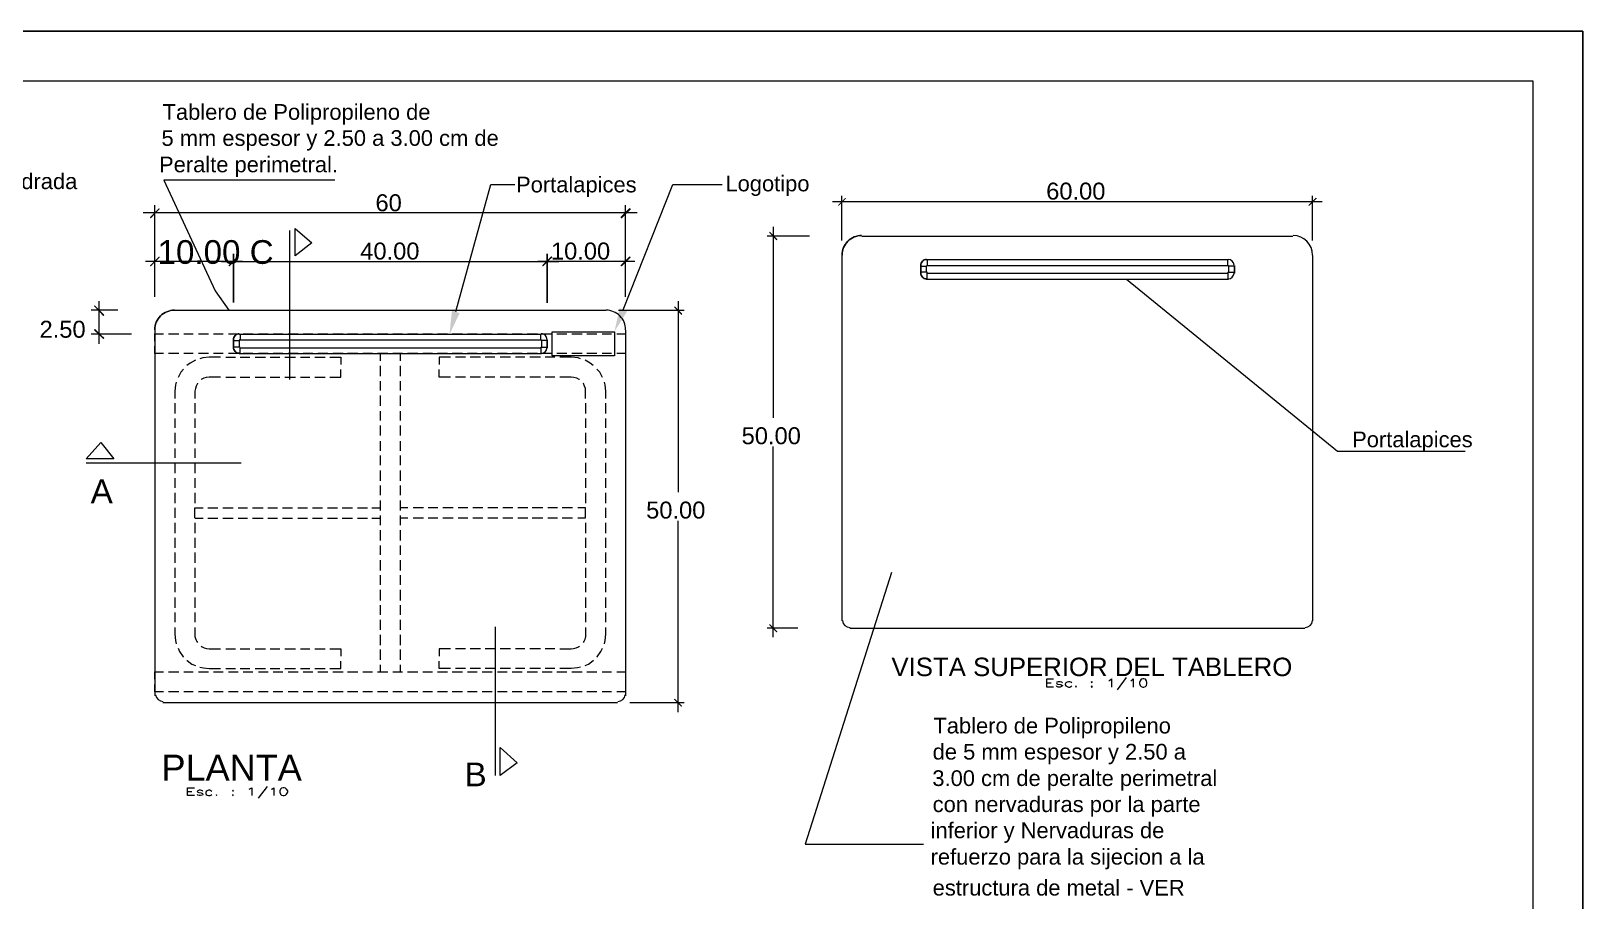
# Model space of a CAD drawing. Header units: inches. Extents: x 0.07 to 5.47, y 0.23 to 3.72.
# Drawn here: x 2.991 to 5.469, y 2.332 to 3.721 of the extents above; entities that cross this region are included whole.
import ezdxf

# ---------------------------------------------------------------- set-up
doc = ezdxf.new("R2010")
doc.units = ezdxf.units.IN
doc.header["$MEASUREMENT"] = 0
for name, color, linetype in [('PDF_PDF2_PDF8_0', 7, 'Continuous'), ('PDF_PDF2_PDF8_CORTE', 7, 'Continuous'), ('PDF_PDF2_PDF8_COTAS', 7, 'Continuous'), ('PDF_PDF2_PDF8_PIEZAS', 7, 'Continuous'), ('PDF_PDF2_PDF8_TEXTO', 7, 'Continuous'), ('PDF_PDF2_PDF8_TEXTURA', 7, 'Continuous'), ('PDF_Texto', 7, 'Continuous')]:
    doc.layers.add(name, color=color, linetype=linetype)
doc.styles.add('PDF Arial', font='arial.ttf')

msp = doc.modelspace()

# ---------------------------------------------------------------- linework, layer by layer
at = {"layer": 'PDF_PDF2_PDF8_0', "lineweight": 13}
for points in [[(3.6693, 3.2727), (3.725, 3.4759), (3.7633, 3.4759)], [(3.9366, 3.2755), (4.016, 3.4759), (4.0947, 3.4759)], [(4.2709, 3.4483), (5.0526, 3.4483)], [(4.2855, 3.3864), (4.2855, 3.4578)], [(5.0374, 3.3864), (5.0374, 3.4578)], [(4.1758, 3.4083), (4.1758, 3.1033)], [(4.2338, 3.3931), (4.1662, 3.3931)], [(3.3288, 3.3526), (3.3141, 3.3526), (3.1886, 3.3526), (3.174, 3.3526)], [(3.1886, 3.2963), (3.1886, 3.365)], [(3.295, 3.3526), (3.8336, 3.3526)], [(3.3141, 3.365), (3.3141, 3.2873), (3.3141, 3.365)], [(3.9552, 3.3526), (3.94, 3.3526), (3.815, 3.3526), (3.8004, 3.3526)], [(3.815, 3.365), (3.815, 3.2868), (3.815, 3.365)], [(3.94, 3.2963), (3.94, 3.365)], [(4.7403, 3.3245), (5.0774, 3.0498), (5.2811, 3.0498)], [(3.1295, 3.2749), (3.0868, 3.2749)], [(3.0997, 3.2215), (3.0997, 3.2367), (3.0997, 3.2749), (3.0997, 3.2896)], [(3.9293, 3.2749), (4.034, 3.2749)], [(4.0244, 3.2896), (4.0244, 2.9845)], [(3.1515, 3.2367), (3.0868, 3.2367)], [(3.1886, 3.2254), (3.1886, 3.2372), (3.2027, 3.2372)], [(3.2106, 3.2372), (3.2269, 3.2372)], [(3.2348, 3.2372), (3.25, 3.2372)], [(3.2584, 3.2372), (3.2742, 3.2372)], [(3.2826, 3.2372), (3.2978, 3.2372)], [(3.3063, 3.2372), (3.322, 3.2372)], [(3.3299, 3.2372), (3.3451, 3.2372)], [(3.3541, 3.2372), (3.3699, 3.2372)], [(3.3777, 3.2372), (3.3929, 3.2372)], [(3.4014, 3.2372), (3.4177, 3.2372)], [(3.4256, 3.2372), (3.4408, 3.2372)], [(3.4487, 3.2372), (3.465, 3.2372)], [(3.4729, 3.2372), (3.4892, 3.2372)], [(3.4965, 3.2372), (3.5128, 3.2372)], [(3.5207, 3.2372), (3.5364, 3.2372)], [(3.5443, 3.2372), (3.5606, 3.2372)], [(3.5685, 3.2372), (3.5843, 3.2372)], [(3.5922, 3.2372), (3.6085, 3.2372)], [(3.6164, 3.2372), (3.6321, 3.2372)], [(3.64, 3.2372), (3.6558, 3.2372)], [(3.6636, 3.2372), (3.68, 3.2372)], [(3.6878, 3.2372), (3.7036, 3.2372)], [(3.7115, 3.2372), (3.7272, 3.2372)], [(3.7357, 3.2372), (3.7514, 3.2372)], [(3.7593, 3.2372), (3.7751, 3.2372)], [(3.783, 3.2372), (3.7998, 3.2372)], [(3.8072, 3.2372), (3.8229, 3.2372)], [(3.8308, 3.2372), (3.8466, 3.2372)], [(3.8544, 3.2372), (3.8708, 3.2372)], [(3.8786, 3.2372), (3.8944, 3.2372)], [(3.9028, 3.2372), (3.918, 3.2372)], [(3.9265, 3.2372), (3.94, 3.2372), (3.94, 3.2254)], [(3.2027, 3.2057), (3.1886, 3.2057), (3.1886, 3.2175)], [(3.2269, 3.2057), (3.2106, 3.2057)], [(3.25, 3.2057), (3.2348, 3.2057)], [(3.2742, 3.2057), (3.2584, 3.2057)], [(3.2933, 3.2001), (3.2753, 3.2001), (3.2652, 3.199), (3.2607, 3.1973)], [(3.2978, 3.2057), (3.2826, 3.2057)], [(3.3018, 3.2001), (3.3175, 3.2001)], [(3.322, 3.2057), (3.3063, 3.2057)], [(3.3248, 3.2001), (3.3406, 3.2001)], [(3.3451, 3.2057), (3.3299, 3.2057)], [(3.349, 3.2001), (3.3654, 3.2001)], [(3.3699, 3.2057), (3.3541, 3.2057)], [(3.3727, 3.2001), (3.3884, 3.2001)], [(3.3929, 3.2057), (3.3777, 3.2057)], [(3.3963, 3.2001), (3.4132, 3.2001)], [(3.4177, 3.2057), (3.4014, 3.2057)], [(3.4211, 3.2001), (3.4363, 3.2001)], [(3.4408, 3.2057), (3.4256, 3.2057)], [(3.4441, 3.2001), (3.4605, 3.2001)], [(3.465, 3.2057), (3.4487, 3.2057)], [(3.4683, 3.2001), (3.4858, 3.2001), (3.4858, 3.1883)], [(3.4892, 3.2057), (3.4729, 3.2057)], [(3.5128, 3.2057), (3.4965, 3.2057)], [(3.5364, 3.2057), (3.5207, 3.2057)], [(3.5606, 3.2057), (3.5443, 3.2057)], [(3.5483, 3.2057), (3.5483, 3.1939)], [(3.5843, 3.2057), (3.5685, 3.2057)], [(3.5803, 3.2057), (3.5803, 3.1939)], [(3.6085, 3.2057), (3.5922, 3.2057)], [(3.6321, 3.2057), (3.6164, 3.2057)], [(3.6558, 3.2057), (3.64, 3.2057)], [(3.6608, 3.2001), (3.6428, 3.2001), (3.6428, 3.1883)], [(3.68, 3.2057), (3.6636, 3.2057)], [(3.6845, 3.2001), (3.6687, 3.2001)], [(3.7036, 3.2057), (3.6878, 3.2057)], [(3.7087, 3.2001), (3.6923, 3.2001)], [(3.7272, 3.2057), (3.7115, 3.2057)], [(3.7317, 3.2001), (3.716, 3.2001)], [(3.7514, 3.2057), (3.7357, 3.2057)], [(3.7565, 3.2001), (3.7402, 3.2001)], [(3.7751, 3.2057), (3.7593, 3.2057)], [(3.7796, 3.2001), (3.7644, 3.2001)], [(3.7998, 3.2057), (3.783, 3.2057)], [(3.8043, 3.2001), (3.7875, 3.2001)], [(3.8229, 3.2057), (3.8072, 3.2057)], [(3.8274, 3.2001), (3.8122, 3.2001)], [(3.8466, 3.2057), (3.8308, 3.2057)], [(3.8685, 3.1973), (3.8646, 3.199), (3.8533, 3.2001), (3.8353, 3.2001)], [(3.8708, 3.2057), (3.8544, 3.2057)], [(3.8944, 3.2057), (3.8786, 3.2057)], [(3.918, 3.2057), (3.9028, 3.2057)], [(3.94, 3.2175), (3.94, 3.2057), (3.9265, 3.2057)], [(3.2342, 3.1809), (3.2303, 3.1759), (3.2258, 3.1674)], [(3.2534, 3.195), (3.2449, 3.1905), (3.2399, 3.1866)], [(3.4683, 3.168), (3.4858, 3.168), (3.4858, 3.1804)], [(3.5483, 3.186), (3.5483, 3.1697)], [(3.5803, 3.186), (3.5803, 3.1697)], [(3.6608, 3.168), (3.6428, 3.168), (3.6428, 3.1804)], [(3.8888, 3.1866), (3.8837, 3.1905), (3.8758, 3.195)], [(3.9034, 3.1674), (3.8995, 3.1759), (3.8944, 3.1809)], [(3.223, 3.1601), (3.2218, 3.1556), (3.2207, 3.1455), (3.2207, 3.1342)], [(3.2567, 3.1584), (3.2567, 3.1579), (3.2545, 3.1539), (3.2534, 3.15), (3.2528, 3.1455), (3.2528, 3.1342)], [(3.2933, 3.168), (3.2753, 3.168), (3.2708, 3.1674), (3.2669, 3.1663), (3.2629, 3.1641), (3.2624, 3.1641)], [(3.3018, 3.168), (3.3175, 3.168)], [(3.3248, 3.168), (3.3406, 3.168)], [(3.349, 3.168), (3.3654, 3.168)], [(3.3727, 3.168), (3.3884, 3.168)], [(3.3963, 3.168), (3.4132, 3.168)], [(3.4211, 3.168), (3.4363, 3.168)], [(3.4441, 3.168), (3.4605, 3.168)], [(3.5483, 3.1618), (3.5483, 3.1466)], [(3.5803, 3.1618), (3.5803, 3.1466)], [(3.6845, 3.168), (3.6687, 3.168)], [(3.7087, 3.168), (3.6923, 3.168)], [(3.7317, 3.168), (3.716, 3.168)], [(3.7565, 3.168), (3.7402, 3.168)], [(3.7796, 3.168), (3.7644, 3.168)], [(3.8043, 3.168), (3.7875, 3.168)], [(3.8274, 3.168), (3.8122, 3.168)], [(3.8668, 3.1641), (3.8662, 3.1641), (3.8623, 3.1663), (3.8578, 3.1674), (3.8533, 3.168), (3.8353, 3.168)], [(3.8764, 3.1342), (3.8764, 3.1455), (3.8764, 3.15), (3.8747, 3.1539), (3.873, 3.1579), (3.8724, 3.1584)], [(3.9062, 3.1601), (3.9073, 3.1556), (3.9085, 3.1455), (3.9085, 3.1342)], [(3.2207, 3.1264), (3.2207, 3.11)], [(3.2528, 3.1264), (3.2528, 3.11)], [(3.5483, 3.1387), (3.5483, 3.1224)], [(3.5803, 3.1387), (3.5803, 3.1224)], [(3.8764, 3.1264), (3.8764, 3.11)], [(3.9085, 3.1264), (3.9085, 3.11)], [(3.2207, 3.1022), (3.2207, 3.087)], [(3.2528, 3.1022), (3.2528, 3.087)], [(3.5483, 3.114), (3.5483, 3.0988)], [(3.5803, 3.114), (3.5803, 3.0988)], [(3.8764, 3.1022), (3.8764, 3.087)], [(3.9085, 3.1022), (3.9085, 3.087)], [(3.2207, 3.0791), (3.2207, 3.0622)], [(3.2528, 3.0791), (3.2528, 3.0622)], [(3.5483, 3.0909), (3.5483, 3.0751)], [(3.5803, 3.0909), (3.5803, 3.0751)], [(3.8764, 3.0791), (3.8764, 3.0622)], [(3.9085, 3.0791), (3.9085, 3.0622)], [(3.2207, 3.0543), (3.2207, 3.0391)], [(3.2528, 3.0543), (3.2528, 3.0391)], [(3.5483, 3.0661), (3.5483, 3.0504)], [(3.5803, 3.0661), (3.5803, 3.0504)], [(3.8764, 3.0543), (3.8764, 3.0391)], [(3.9085, 3.0543), (3.9085, 3.0391)], [(4.1758, 2.7527), (4.1758, 3.0571)], [(3.2207, 3.0312), (3.2207, 3.0149)], [(3.2528, 3.0312), (3.2528, 3.0149)], [(3.5483, 3.0431), (3.5483, 3.0273)], [(3.5803, 3.0431), (3.5803, 3.0273)], [(3.8764, 3.0312), (3.8764, 3.0149)], [(3.9085, 3.0312), (3.9085, 3.0149)], [(3.2207, 3.0065), (3.2207, 2.9913)], [(3.2528, 3.0065), (3.2528, 2.9913)], [(3.5483, 3.0189), (3.5483, 3.0025)], [(3.5803, 3.0189), (3.5803, 3.0025)], [(3.8764, 3.0065), (3.8764, 2.9913)], [(3.9085, 3.0065), (3.9085, 2.9913)], [(3.2207, 2.9834), (3.2207, 2.9671)], [(3.2528, 2.9834), (3.2528, 2.9671)], [(3.5483, 2.9952), (3.5483, 2.9795)], [(3.5803, 2.9952), (3.5803, 2.9795)], [(3.8764, 2.9834), (3.8764, 2.9671)], [(3.9085, 2.9834), (3.9085, 2.9671)], [(3.2207, 2.9592), (3.2207, 2.9434)], [(3.2528, 2.9434), (3.2528, 2.9592), (3.2657, 2.9592)], [(3.2731, 2.9592), (3.2894, 2.9592)], [(3.2973, 2.9592), (3.3136, 2.9592)], [(3.3215, 2.9592), (3.3367, 2.9592)], [(3.3445, 2.9592), (3.3614, 2.9592)], [(3.3693, 2.9592), (3.3845, 2.9592)], [(3.3924, 2.9592), (3.4087, 2.9592)], [(3.4171, 2.9592), (3.4323, 2.9592)], [(3.4402, 2.9592), (3.4565, 2.9592)], [(3.4644, 2.9592), (3.4802, 2.9592)], [(3.488, 2.9592), (3.5044, 2.9592)], [(3.5122, 2.9592), (3.528, 2.9592)], [(3.5353, 2.9592), (3.5488, 2.9592)], [(3.5483, 2.971), (3.5483, 2.9553)], [(3.5803, 2.971), (3.5803, 2.9553)], [(3.5927, 2.9592), (3.5803, 2.9592)], [(3.6175, 2.9592), (3.6012, 2.9592)], [(3.6406, 2.9592), (3.6254, 2.9592)], [(3.6648, 2.9592), (3.6484, 2.9592)], [(3.6884, 2.9592), (3.6732, 2.9592)], [(3.7126, 2.9592), (3.6963, 2.9592)], [(3.7362, 2.9592), (3.7205, 2.9592)], [(3.7604, 2.9592), (3.7441, 2.9592)], [(3.7841, 2.9592), (3.7683, 2.9592)], [(3.8083, 2.9592), (3.7914, 2.9592)], [(3.8319, 2.9592), (3.8162, 2.9592)], [(3.8556, 2.9592), (3.8392, 2.9592)], [(3.8764, 2.9434), (3.8764, 2.9592), (3.864, 2.9592)], [(3.9085, 2.9592), (3.9085, 2.9434)], [(3.2207, 2.9356), (3.2207, 2.9192)], [(3.2528, 2.9429), (3.2657, 2.9429)], [(3.2528, 2.9356), (3.2528, 2.9192)], [(3.2731, 2.9429), (3.2894, 2.9429)], [(3.2973, 2.9429), (3.3136, 2.9429)], [(3.3215, 2.9429), (3.3367, 2.9429)], [(3.3445, 2.9429), (3.3614, 2.9429)], [(3.3693, 2.9429), (3.3845, 2.9429)], [(3.3924, 2.9429), (3.4087, 2.9429)], [(3.4171, 2.9429), (3.4323, 2.9429)], [(3.4402, 2.9429), (3.4565, 2.9429)], [(3.4644, 2.9429), (3.4802, 2.9429)], [(3.488, 2.9429), (3.5044, 2.9429)], [(3.5122, 2.9429), (3.528, 2.9429)], [(3.5353, 2.9429), (3.5488, 2.9429)], [(3.5483, 2.9474), (3.5483, 2.9316)], [(3.5803, 2.9474), (3.5803, 2.9316)], [(3.5927, 2.9429), (3.5803, 2.9429)], [(3.6175, 2.9429), (3.6012, 2.9429)], [(3.6406, 2.9429), (3.6254, 2.9429)], [(3.6648, 2.9429), (3.6484, 2.9429)], [(3.6884, 2.9429), (3.6732, 2.9429)], [(3.7126, 2.9429), (3.6963, 2.9429)], [(3.7362, 2.9429), (3.7205, 2.9429)], [(3.7604, 2.9429), (3.7441, 2.9429)], [(3.7841, 2.9429), (3.7683, 2.9429)], [(3.8083, 2.9429), (3.7914, 2.9429)], [(3.8319, 2.9429), (3.8162, 2.9429)], [(3.8556, 2.9429), (3.8392, 2.9429)], [(3.8764, 2.9429), (3.864, 2.9429)], [(3.8764, 2.9356), (3.8764, 2.9192)], [(3.9085, 2.9356), (3.9085, 2.9192)], [(4.0244, 2.6333), (4.0244, 2.9384)], [(3.2207, 2.9114), (3.2207, 2.8956)], [(3.2528, 2.9114), (3.2528, 2.8956)], [(3.5483, 2.9237), (3.5483, 2.9074)], [(3.5483, 2.8995), (3.5483, 2.8843)], [(3.5803, 2.9237), (3.5803, 2.9074)], [(3.5803, 2.8995), (3.5803, 2.8843)], [(3.8764, 2.9114), (3.8764, 2.8956)], [(3.9085, 2.9114), (3.9085, 2.8956)], [(3.2207, 2.8883), (3.2207, 2.8714)], [(3.2528, 2.8883), (3.2528, 2.8714)], [(3.5483, 2.8759), (3.5483, 2.8596)], [(3.5803, 2.8759), (3.5803, 2.8596)], [(3.8764, 2.8883), (3.8764, 2.8714)], [(3.9085, 2.8883), (3.9085, 2.8714)], [(3.2207, 2.8635), (3.2207, 2.8478)], [(3.2528, 2.8635), (3.2528, 2.8478)], [(3.5483, 2.8517), (3.5483, 2.8365)], [(3.5803, 2.8517), (3.5803, 2.8365)], [(3.8764, 2.8635), (3.8764, 2.8478)], [(3.9085, 2.8635), (3.9085, 2.8478)], [(4.3649, 2.8562), (4.227, 2.4223), (4.4161, 2.4223)], [(3.2207, 2.8405), (3.2207, 2.8247)], [(3.2528, 2.8405), (3.2528, 2.8247)], [(3.5483, 2.8286), (3.5483, 2.8117)], [(3.5803, 2.8286), (3.5803, 2.8117)], [(3.8764, 2.8405), (3.8764, 2.8247)], [(3.9085, 2.8405), (3.9085, 2.8247)], [(3.2207, 2.8163), (3.2207, 2.7999)], [(3.2528, 2.8163), (3.2528, 2.7999)], [(3.5483, 2.8039), (3.5483, 2.7887)], [(3.5803, 2.8039), (3.5803, 2.7887)], [(3.8764, 2.8163), (3.8764, 2.7999)], [(3.9085, 2.8163), (3.9085, 2.7999)], [(3.2207, 2.7921), (3.2207, 2.7769)], [(3.2528, 2.7921), (3.2528, 2.7769)], [(3.5483, 2.7808), (3.5483, 2.7645)], [(3.5803, 2.7808), (3.5803, 2.7645)], [(3.8764, 2.7921), (3.8764, 2.7769)], [(3.9085, 2.7921), (3.9085, 2.7769)], [(3.2207, 2.7684), (3.2207, 2.7577), (3.2218, 2.7476), (3.223, 2.7425)], [(3.2528, 2.7684), (3.2528, 2.7577), (3.2528, 2.7538), (3.2539, 2.7493), (3.2556, 2.7459), (3.2567, 2.7442)], [(3.5483, 2.7566), (3.5483, 2.7403)], [(3.5803, 2.7566), (3.5803, 2.7403)], [(3.8764, 2.7684), (3.8764, 2.7577), (3.8764, 2.7538), (3.8753, 2.7493), (3.8736, 2.7459), (3.8724, 2.7442)], [(3.9085, 2.7684), (3.9085, 2.7577), (3.9073, 2.7476), (3.9062, 2.7425)], [(4.2152, 2.7673), (4.1662, 2.7673)], [(3.2258, 2.7352), (3.228, 2.7301), (3.2337, 2.7217), (3.2342, 2.7211)], [(3.2624, 2.7386), (3.2641, 2.7375), (3.2674, 2.7358), (3.2714, 2.7346), (3.2753, 2.7341), (3.2933, 2.7341)], [(3.3018, 2.7341), (3.3175, 2.7341)], [(3.3248, 2.7341), (3.3406, 2.7341)], [(3.349, 2.7341), (3.3654, 2.7341)], [(3.3727, 2.7341), (3.3884, 2.7341)], [(3.3963, 2.7341), (3.4132, 2.7341)], [(3.4211, 2.7341), (3.4363, 2.7341)], [(3.4441, 2.7341), (3.4605, 2.7341)], [(3.4683, 2.7341), (3.4858, 2.7341), (3.4858, 2.7223)], [(3.5483, 2.733), (3.5483, 2.7166)], [(3.5803, 2.733), (3.5803, 2.7166)], [(3.6608, 2.7341), (3.6428, 2.7341), (3.6428, 2.7223)], [(3.6845, 2.7341), (3.6687, 2.7341)], [(3.7087, 2.7341), (3.6923, 2.7341)], [(3.7317, 2.7341), (3.716, 2.7341)], [(3.7565, 2.7341), (3.7402, 2.7341)], [(3.7796, 2.7341), (3.7644, 2.7341)], [(3.8043, 2.7341), (3.7875, 2.7341)], [(3.8274, 2.7341), (3.8122, 2.7341)], [(3.8353, 2.7341), (3.8533, 2.7341), (3.8572, 2.7346), (3.8617, 2.7358), (3.8651, 2.7375), (3.8668, 2.7386)], [(3.8944, 2.7211), (3.895, 2.7217), (3.9011, 2.7301), (3.9034, 2.7352)], [(3.2399, 2.7155), (3.2404, 2.7155), (3.2477, 2.7099), (3.2534, 2.7076)], [(3.2607, 2.7048), (3.2663, 2.7037), (3.2753, 2.7026), (3.2933, 2.7026)], [(3.3018, 2.7026), (3.3175, 2.7026)], [(3.3248, 2.7026), (3.3406, 2.7026)], [(3.349, 2.7026), (3.3654, 2.7026)], [(3.3727, 2.7026), (3.3884, 2.7026)], [(3.3963, 2.7026), (3.4132, 2.7026)], [(3.4211, 2.7026), (3.4363, 2.7026)], [(3.4441, 2.7026), (3.4605, 2.7026)], [(3.4683, 2.7026), (3.4858, 2.7026), (3.4858, 2.7144)], [(3.5483, 2.7088), (3.5483, 2.6975)], [(3.5803, 2.7088), (3.5803, 2.6975)], [(3.6608, 2.7026), (3.6428, 2.7026), (3.6428, 2.7144)], [(3.6845, 2.7026), (3.6687, 2.7026)], [(3.7087, 2.7026), (3.6923, 2.7026)], [(3.7317, 2.7026), (3.716, 2.7026)], [(3.7565, 2.7026), (3.7402, 2.7026)], [(3.7796, 2.7026), (3.7644, 2.7026)], [(3.8043, 2.7026), (3.7875, 2.7026)], [(3.8274, 2.7026), (3.8122, 2.7026)], [(3.8685, 2.7048), (3.8634, 2.7037), (3.8533, 2.7026), (3.8353, 2.7026)], [(3.8758, 2.7076), (3.8809, 2.7099), (3.8888, 2.7155), (3.8893, 2.7161)], [(3.1886, 2.6857), (3.1886, 2.6975), (3.2027, 2.6975)], [(3.2027, 2.6654), (3.1886, 2.6654), (3.1886, 2.6772)], [(3.2106, 2.6975), (3.2269, 2.6975)], [(3.2348, 2.6975), (3.25, 2.6975)], [(3.2584, 2.6975), (3.2742, 2.6975)], [(3.2826, 2.6975), (3.2978, 2.6975)], [(3.3063, 2.6975), (3.322, 2.6975)], [(3.3299, 2.6975), (3.3451, 2.6975)], [(3.3541, 2.6975), (3.3699, 2.6975)], [(3.3777, 2.6975), (3.3929, 2.6975)], [(3.4014, 2.6975), (3.4177, 2.6975)], [(3.4256, 2.6975), (3.4408, 2.6975)], [(3.4487, 2.6975), (3.465, 2.6975)], [(3.4729, 2.6975), (3.4892, 2.6975)], [(3.4965, 2.6975), (3.5128, 2.6975)], [(3.5207, 2.6975), (3.5364, 2.6975)], [(3.5443, 2.6975), (3.5606, 2.6975)], [(3.5685, 2.6975), (3.5843, 2.6975)], [(3.5922, 2.6975), (3.6085, 2.6975)], [(3.6164, 2.6975), (3.6321, 2.6975)], [(3.64, 2.6975), (3.6558, 2.6975)], [(3.6636, 2.6975), (3.68, 2.6975)], [(3.6878, 2.6975), (3.7036, 2.6975)], [(3.7115, 2.6975), (3.7272, 2.6975)], [(3.7357, 2.6975), (3.7514, 2.6975)], [(3.7593, 2.6975), (3.7751, 2.6975)], [(3.783, 2.6975), (3.7998, 2.6975)], [(3.8072, 2.6975), (3.8229, 2.6975)], [(3.8308, 2.6975), (3.8466, 2.6975)], [(3.8544, 2.6975), (3.8708, 2.6975)], [(3.8786, 2.6975), (3.8944, 2.6975)], [(3.9028, 2.6975), (3.918, 2.6975)], [(3.9265, 2.6975), (3.94, 2.6975), (3.94, 2.6857)], [(3.94, 2.6772), (3.94, 2.6654), (3.9265, 2.6654)], [(3.2269, 2.6654), (3.2106, 2.6654)], [(3.25, 2.6654), (3.2348, 2.6654)], [(3.2742, 2.6654), (3.2584, 2.6654)], [(3.2978, 2.6654), (3.2826, 2.6654)], [(3.322, 2.6654), (3.3063, 2.6654)], [(3.3451, 2.6654), (3.3299, 2.6654)], [(3.3699, 2.6654), (3.3541, 2.6654)], [(3.3929, 2.6654), (3.3777, 2.6654)], [(3.4177, 2.6654), (3.4014, 2.6654)], [(3.4408, 2.6654), (3.4256, 2.6654)], [(3.465, 2.6654), (3.4487, 2.6654)], [(3.4892, 2.6654), (3.4729, 2.6654)], [(3.5128, 2.6654), (3.4965, 2.6654)], [(3.5364, 2.6654), (3.5207, 2.6654)], [(3.5606, 2.6654), (3.5443, 2.6654)], [(3.5843, 2.6654), (3.5685, 2.6654)], [(3.6085, 2.6654), (3.5922, 2.6654)], [(3.6321, 2.6654), (3.6164, 2.6654)], [(3.6558, 2.6654), (3.64, 2.6654)], [(3.68, 2.6654), (3.6636, 2.6654)], [(3.7036, 2.6654), (3.6878, 2.6654)], [(3.7272, 2.6654), (3.7115, 2.6654)], [(3.7514, 2.6654), (3.7357, 2.6654)], [(3.7751, 2.6654), (3.7593, 2.6654)], [(3.7998, 2.6654), (3.783, 2.6654)], [(3.8229, 2.6654), (3.8072, 2.6654)], [(3.8466, 2.6654), (3.8308, 2.6654)], [(3.8708, 2.6654), (3.8544, 2.6654)], [(3.8944, 2.6654), (3.8786, 2.6654)], [(3.918, 2.6654), (3.9028, 2.6654)], [(3.9473, 2.6485), (4.034, 2.6485)]]:
    msp.add_lwpolyline(points, dxfattribs=at)
at = {"layer": 'PDF_PDF2_PDF8_0', "lineweight": 5}
for points in [[(3.4042, 3.1641), (3.4042, 3.4021)], [(4.3176, 3.3931), (5.0059, 3.3931)], [(4.2855, 3.3622), (4.2855, 2.7791)], [(4.4116, 3.3464), (4.4116, 3.334), (4.4116, 3.3464)], [(4.4116, 3.334), (4.4116, 3.3464)], [(4.4206, 3.356), (4.9029, 3.356)], [(4.4217, 3.356), (4.4217, 3.3464), (4.9018, 3.3464), (4.9018, 3.356)], [(4.9125, 3.3464), (4.9125, 3.334), (4.9125, 3.3464)], [(5.0374, 3.3622), (5.0374, 2.7791)], [(4.4116, 3.3453), (4.4206, 3.3453), (4.4206, 3.3357), (4.4116, 3.3357)], [(4.4206, 3.3245), (4.9029, 3.3245)], [(4.4217, 3.3245), (4.4217, 3.334), (4.9018, 3.334), (4.9018, 3.3245)], [(4.9125, 3.3453), (4.9029, 3.3453), (4.9029, 3.3357), (4.9125, 3.3357)], [(3.2202, 3.2749), (3.909, 3.2749)], [(3.1886, 3.2429), (3.1886, 2.6592)], [(3.3141, 3.2277), (3.3141, 3.2147), (3.3141, 3.2277)], [(3.3141, 3.2147), (3.3141, 3.2277)], [(3.3141, 3.2265), (3.3231, 3.2265), (3.3231, 3.2158), (3.3141, 3.2158)], [(3.3231, 3.2367), (3.806, 3.2367)], [(3.3248, 3.2367), (3.3248, 3.2277), (3.8049, 3.2277), (3.8049, 3.2367)], [(3.815, 3.2265), (3.806, 3.2265), (3.806, 3.2158), (3.815, 3.2158)], [(3.815, 3.2277), (3.815, 3.2147), (3.815, 3.2277)], [(3.94, 3.2429), (3.94, 2.6592)], [(3.3231, 3.2057), (3.806, 3.2057)], [(3.3248, 3.2057), (3.3248, 3.2147), (3.8049, 3.2147), (3.8049, 3.2057)], [(3.7329, 2.532), (3.7329, 2.7695)], [(4.2985, 2.7673), (5.0251, 2.7673)], [(3.2016, 2.6485), (3.9276, 2.6485)]]:
    msp.add_lwpolyline(points, dxfattribs=at)
for points in [[(3.4126, 3.3616), (3.4126, 3.4055), (3.4396, 3.3824)], [(3.8229, 3.2406), (3.9225, 3.2406), (3.9225, 3.2023), (3.8229, 3.2023)], [(3.1234, 3.0374), (3.0789, 3.0374), (3.1025, 3.0639)], [(3.7402, 2.532), (3.7402, 2.5765), (3.7672, 2.5523)]]:
    msp.add_lwpolyline(points, close=True, dxfattribs=at)
for points in [[(4.3173, 3.3942, 0.414214), (4.2861, 3.363, -0.414214)], [(4.4209, 3.356, 0.414218), (4.4116, 3.3467, -0.414218)], [(4.4116, 3.3343, 0.414218), (4.4209, 3.325, -0.414218)], [(3.2199, 3.2749, 0.414214), (3.1886, 3.2437, -0.414214)], [(3.3234, 3.2372, 0.414218), (3.3141, 3.2279, -0.414218)], [(3.3141, 3.2156, 0.414218), (3.3234, 3.2063, -0.414218)]]:
    msp.add_lwpolyline(points, format="xyb", close=True, dxfattribs=at)
for centre, radius, start, end in [((5.0062, 3.363), 0.0312, 0.0002, 89.9998), ((4.4226, 3.3456), 0.00141, 89.9875, 180.0125), ((4.9015, 3.3456), 0.00141, 0.007, 90.0082), ((4.9026, 3.3467), 0.00929, 0.0007, 89.9993), ((4.4226, 3.336), 0.00141, 179.9875, 270.0125), ((4.9015, 3.336), 0.00141, 269.9918, 359.993), ((4.9026, 3.3343), 0.00929, 270.0007, 359.9993), ((3.9093, 3.2437), 0.0312, 359.9999, 90.0001), ((3.3251, 3.2268), 0.00141, 89.9875, 180.0125), ((3.8046, 3.2268), 0.00141, 359.9875, 90.0125), ((3.8057, 3.2279), 0.00929, 359.9996, 90.0004), ((3.3251, 3.2167), 0.00141, 179.9875, 270.0125), ((3.8046, 3.2167), 0.00141, 269.9875, 0.0125), ((3.8057, 3.2156), 0.00929, 269.9996, 0.0004), ((4.2988, 2.7805), 0.0121, 185.7678, 269.9997), ((5.0253, 2.7805), 0.0121, 270.001, 354.2302), ((3.2019, 2.6623), 0.0121, 185.7678, 269.9997), ((3.9279, 2.6623), 0.0121, 270.0003, 354.2322)]:
    msp.add_arc(centre, radius, start, end, dxfattribs=at)
at = {"layer": 'PDF_PDF2_PDF8_0', "transparency": 33554559}
for points in [[(4.2912, 3.4545), (4.2805, 3.4415), (4.2793, 3.4426)], [(4.2923, 3.4533), (4.2912, 3.4545), (4.2805, 3.4415)], [(5.0307, 3.4426), (5.0318, 3.4415), (5.0425, 3.4545)], [(5.0318, 3.4415), (5.0425, 3.4545), (5.0442, 3.4533)], [(4.1831, 3.3881), (4.1696, 3.3987), (4.1707, 3.4004)], [(4.1814, 3.3864), (4.1831, 3.3881), (4.1696, 3.3987)], [(3.1808, 3.3464), (3.1819, 3.3447), (3.1954, 3.361)], [(3.1819, 3.3447), (3.1954, 3.361), (3.1965, 3.3594)], [(3.3209, 3.361), (3.3074, 3.3447), (3.3063, 3.3464)], [(3.3209, 3.361), (3.3074, 3.3447), (3.3063, 3.3464)], [(3.3226, 3.3594), (3.3209, 3.361), (3.3074, 3.3447)], [(3.3226, 3.3594), (3.3209, 3.361), (3.3074, 3.3447)], [(3.8072, 3.3464), (3.8083, 3.3447), (3.8218, 3.361)], [(3.8072, 3.3464), (3.8083, 3.3447), (3.8218, 3.361)], [(3.8083, 3.3447), (3.8218, 3.361), (3.8235, 3.3594)], [(3.8083, 3.3447), (3.8218, 3.361), (3.8235, 3.3594)], [(3.9467, 3.361), (3.9338, 3.3447), (3.9321, 3.3464)], [(3.949, 3.3594), (3.9467, 3.361), (3.9338, 3.3447)], [(3.093, 3.2828), (3.0913, 3.2817), (3.1082, 3.2671)], [(3.0913, 3.2817), (3.1082, 3.2671), (3.1065, 3.2654)], [(3.6755, 3.2704), (3.6591, 3.2361), (3.6631, 3.2744)], [(3.9428, 3.2732), (3.9225, 3.2406), (3.931, 3.2783)], [(4.0306, 3.2693), (4.0176, 3.28), (4.0188, 3.2811)], [(4.0295, 3.2671), (4.0306, 3.2693), (4.0176, 3.28)], [(3.1082, 3.2305), (3.0913, 3.2434), (3.093, 3.2451)], [(3.1065, 3.2288), (3.1082, 3.2305), (3.0913, 3.2434)], [(4.1707, 2.774), (4.1696, 2.7724), (4.1831, 2.7617)], [(4.1696, 2.7724), (4.1831, 2.7617), (4.1814, 2.7605)], [(4.0188, 2.6547), (4.0176, 2.6536), (4.0306, 2.6429)], [(4.0176, 2.6536), (4.0306, 2.6429), (4.0295, 2.6418)]]:
    msp.add_solid(points, dxfattribs=at)
at = {"layer": 'PDF_PDF2_PDF8_CORTE', "lineweight": 5}
msp.add_lwpolyline([(3.0789, 3.0312), (3.3265, 3.0312)], dxfattribs=at)
at = {"layer": 'PDF_PDF2_PDF8_COTAS', "lineweight": 5}
msp.add_lwpolyline([(0.145, 3.6413), (5.3892, 3.6413), (5.3892, 0.305), (0.145, 0.305)], close=True, dxfattribs=at)
at = {"layer": 'PDF_PDF2_PDF8_COTAS', "lineweight": 13}
for points in [[(3.9591, 3.4303), (3.1701, 3.4303)], [(3.1886, 3.311), (3.1886, 3.4426)], [(3.94, 3.3397), (3.94, 3.4426)]]:
    msp.add_lwpolyline(points, dxfattribs=at)
at = {"layer": 'PDF_PDF2_PDF8_COTAS', "transparency": 33554559}
for points in [[(3.1954, 3.4381), (3.1819, 3.4213), (3.1808, 3.4235)], [(3.1965, 3.4365), (3.1954, 3.4381), (3.1819, 3.4213)], [(3.9321, 3.4235), (3.9338, 3.4213), (3.9467, 3.4381)], [(3.9338, 3.4213), (3.9467, 3.4381), (3.949, 3.4365)]]:
    msp.add_solid(points, dxfattribs=at)
at = {"layer": 'PDF_PDF2_PDF8_PIEZAS', "lineweight": 25}
msp.add_lwpolyline([(5.4691, 3.7207), (5.4691, 0.2251), (0.0657, 0.2251), (0.0657, 3.7207)], close=True, dxfattribs=at)
at = {"layer": 'PDF_PDF2_PDF8_TEXTO', "lineweight": 18}
for points in [[(4.6238, 2.6733), (4.6131, 2.6733), (4.6131, 2.6862), (4.6238, 2.6862)], [(4.6131, 2.6801), (4.6198, 2.6801)], [(4.6378, 2.6801), (4.6367, 2.6812), (4.6345, 2.6817), (4.6311, 2.6817), (4.6288, 2.6812), (4.6283, 2.6801), (4.6288, 2.6789), (4.6305, 2.6778), (4.635, 2.6772), (4.6367, 2.6767), (4.6378, 2.6756), (4.6378, 2.675), (4.6367, 2.6739), (4.6345, 2.6733), (4.6311, 2.6733), (4.6288, 2.6739), (4.6283, 2.675)], [(4.653, 2.6801), (4.6514, 2.6812), (4.6497, 2.6817), (4.6474, 2.6817), (4.6457, 2.6812), (4.6435, 2.6801), (4.6423, 2.6778), (4.6423, 2.6767), (4.6435, 2.675), (4.6457, 2.6739), (4.6474, 2.6733), (4.6497, 2.6733), (4.6514, 2.6739), (4.653, 2.675)], [(4.7121, 2.6834), (4.7138, 2.684), (4.7161, 2.6862), (4.7161, 2.6733)], [(4.7397, 2.6885), (4.7251, 2.6688)], [(4.747, 2.6834), (4.7487, 2.684), (4.751, 2.6862), (4.751, 2.6733)], [(3.2522, 2.5), (3.241, 2.5), (3.241, 2.5123), (3.2522, 2.5123)], [(3.241, 2.5067), (3.2477, 2.5067)], [(3.2652, 2.5067), (3.2646, 2.5078), (3.2618, 2.5084), (3.2595, 2.5084), (3.2573, 2.5078), (3.2562, 2.5067), (3.2573, 2.5056), (3.259, 2.505), (3.2629, 2.5045), (3.2646, 2.5033), (3.2652, 2.5022), (3.2652, 2.5016), (3.2646, 2.5005), (3.2618, 2.5), (3.2595, 2.5), (3.2573, 2.5005), (3.2562, 2.5016)], [(3.2798, 2.5067), (3.2781, 2.5078), (3.277, 2.5084), (3.2742, 2.5084), (3.2725, 2.5078), (3.2708, 2.5067), (3.2702, 2.505), (3.2702, 2.5033), (3.2708, 2.5016), (3.2725, 2.5005), (3.2742, 2.5), (3.277, 2.5), (3.2781, 2.5005), (3.2798, 2.5016)], [(3.3395, 2.5101), (3.3406, 2.5107), (3.3434, 2.5123), (3.3434, 2.5)], [(3.3682, 2.5146), (3.3535, 2.496)], [(3.3749, 2.5101), (3.3766, 2.5107), (3.3789, 2.5123), (3.3789, 2.5)]]:
    msp.add_lwpolyline(points, dxfattribs=at)
for points in [[(4.6846, 2.6817), (4.684, 2.6812), (4.6846, 2.6806), (4.6857, 2.6812)], [(4.7662, 2.6862), (4.7639, 2.6857), (4.7622, 2.6834), (4.7611, 2.6806), (4.7611, 2.6789), (4.7622, 2.6756), (4.7639, 2.6739), (4.7662, 2.6733), (4.7679, 2.6733), (4.7707, 2.6739), (4.7724, 2.6756), (4.7729, 2.6789), (4.7729, 2.6806), (4.7724, 2.6834), (4.7707, 2.6857), (4.7679, 2.6862)], [(4.6592, 2.6744), (4.6587, 2.6739), (4.6592, 2.6733), (4.6604, 2.6739)], [(4.6846, 2.6744), (4.684, 2.6739), (4.6846, 2.6733), (4.6857, 2.6739)], [(3.313, 2.5084), (3.3125, 2.5078), (3.313, 2.5073), (3.3141, 2.5078)], [(3.3935, 2.5123), (3.3912, 2.5118), (3.3896, 2.5101), (3.3884, 2.5073), (3.3884, 2.5056), (3.3896, 2.5022), (3.3912, 2.5005), (3.3935, 2.5), (3.3952, 2.5), (3.3974, 2.5005), (3.3991, 2.5022), (3.4008, 2.5056), (3.4008, 2.5073), (3.3991, 2.5101), (3.3974, 2.5118), (3.3952, 2.5123)], [(3.2871, 2.5011), (3.2866, 2.5005), (3.2871, 2.5), (3.2877, 2.5005)], [(3.313, 2.5011), (3.3125, 2.5005), (3.313, 2.5), (3.3141, 2.5005)]]:
    msp.add_lwpolyline(points, close=True, dxfattribs=at)
at = {"layer": 'PDF_PDF2_PDF8_TEXTURA', "lineweight": 13}
msp.add_lwpolyline([(3.4762, 3.4826), (3.2033, 3.4826), (3.2849, 3.3059), (3.3068, 3.2749)], dxfattribs=at)

# ---------------------------------------------------------------- texts
at = {"layer": 'PDF_Texto', "attachment_point": 7, "style": 'PDF Arial'}
for s, insert, char_height in [('Tablero de Polipropileno de', (3.201, 3.5714), 0.025042), ('5 mm espesor y 2.50 a 3.00 cm de', (3.1993, 3.5298), 0.025042), ('Peralte perimetral.', (3.1954, 3.4876), 0.025042), ('Tubo seccion cuadrada', (2.7013, 3.4679), 0.025042), ('Portalapices', (3.7655, 3.4555), 0.025042), ('Logotipo', (4.0998, 3.4572), 0.02504), ('60.00', (4.612, 3.4512), 0.02705), ('60', (3.541, 3.4326), 0.02705), ('10.00 C', (3.1931, 3.3484), 0.03786), ('40.00', (3.5167, 3.3555), 0.02705), ('10.00', (3.8212, 3.3555), 0.02705), ('2.50', (3.0046, 3.2306), 0.02705), ('50.00', (4.1257, 3.0606), 0.02705), ('Portalapices', (5.1005, 3.0486), 0.025042), ('A', (3.0862, 2.9668), 0.0379), ('50.00', (3.9732, 2.9419), 0.02705), ('VISTA SUPERIOR DEL TABLERO', (4.3649, 2.6903), 0.02945), ('Tablero de Polipropileno', (4.4319, 2.5916), 0.025042), ('de 5 mm espesor y 2.50 a', (4.4307, 2.5499), 0.025042), ('PLANTA', (3.1993, 2.524), 0.04123), ('B', (3.6833, 2.5148), 0.0379), ('3.00 cm de peralte perimetral', (4.4302, 2.5077), 0.025042), ('con nervaduras por la parte', (4.4307, 2.4661), 0.025042), ('inferior y Nervaduras de', (4.4274, 2.4244), 0.025042), ('refuerzo para la sijecion a la', (4.4274, 2.3822), 0.025042), ('estructura de metal - VER', (4.4307, 2.34), 0.025042)]:
    msp.add_mtext(s, dxfattribs=dict(at, insert=insert, char_height=char_height))

doc.saveas('drawing.dxf')
